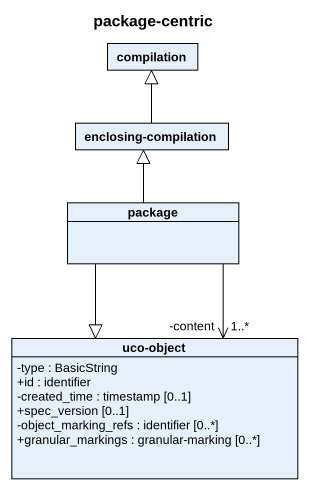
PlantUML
@startuml
title package-centric
hide circle
hide empty members
skinparam classAttributeIconSize 0
class compilation
class "enclosing-compilation" as enclosing_compilation
class "package" as package_
class "uco-object" as uco_object {
  -type : BasicString
  +id : identifier
  -created_time : timestamp [0..1]
  +spec_version [0..1]
  -object_marking_refs : identifier [0..*]
  +granular_markings : granular-marking [0..*]
}
enclosing_compilation -up-|> compilation
package_ -up-|> enclosing_compilation
package_ --|> uco_object
uco_object "-content\n1..*" <-up- package_
@enduml
